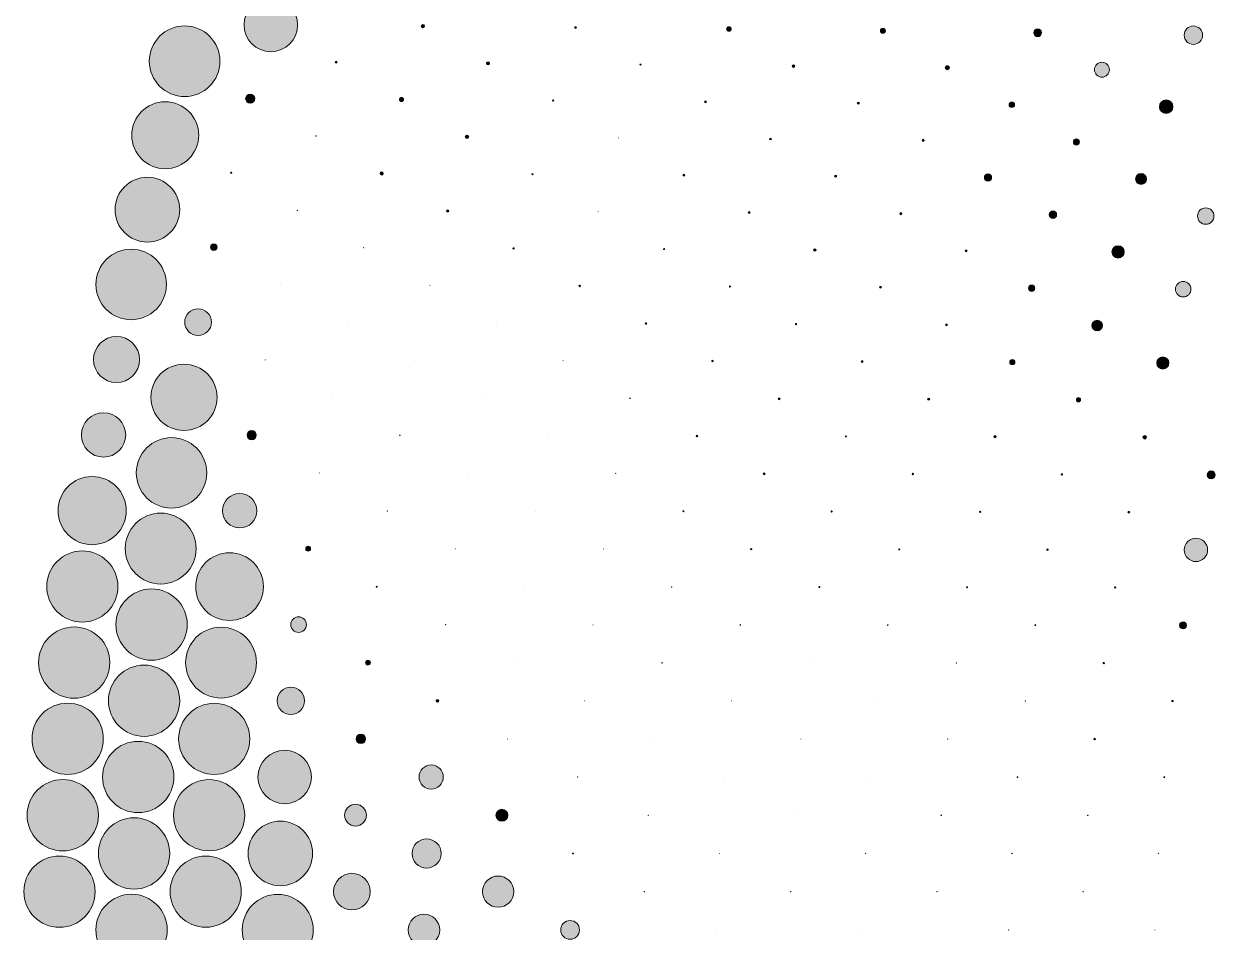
# Model space of a CAD drawing. Extents: x 3515 to 4006, y 175 to 667.
# Drawn here: x 3515 to 3595.9, y 426 to 487.7 of the extents above; entities that cross this region are included whole.
import ezdxf

# ---------------------------------------------------------------- set-up
doc = ezdxf.new("R2010")
doc.units = 0
doc.header["$MEASUREMENT"] = 0
doc.layers.add('Capa 1', color=7, linetype='Continuous', lineweight=0)

# ---------------------------------------------------------------- blocks, each defined once
blk = doc.blocks.new('Block_0')
at = {"layer": 'Capa 1', "true_color": 0x000000, "transparency": 33554687}
h = blk.add_hatch(color=18, dxfattribs=at)
h.dxf.hatch_style = 2
edge = h.paths.add_edge_path()
edge.add_arc((3531.732, 487.608), 1.819, 0, 360)
h = blk.add_hatch(color=18, dxfattribs=at)
h.dxf.hatch_style = 2
edge = h.paths.add_edge_path()
edge.add_arc((3525.879, 485.142), 2.399, 0, 360)
h = blk.add_hatch(color=18, dxfattribs=at)
h.dxf.hatch_style = 2
edge = h.paths.add_edge_path()
edge.add_arc((3542.065, 487.528), 0.114, 0, 360)
h = blk.add_hatch(color=18, dxfattribs=at)
h.dxf.hatch_style = 2
edge = h.paths.add_edge_path()
edge.add_arc((3552.434, 487.437), 0.0629, 0, 360)
h = blk.add_hatch(color=18, dxfattribs=at)
h.dxf.hatch_style = 2
edge = h.paths.add_edge_path()
edge.add_arc((3562.844, 487.333), 0.155, 0, 360)
h = blk.add_hatch(color=18, dxfattribs=at)
h.dxf.hatch_style = 2
edge = h.paths.add_edge_path()
edge.add_arc((3573.301, 487.213), 0.169, 0, 360)
h = blk.add_hatch(color=18, dxfattribs=at)
h.dxf.hatch_style = 2
edge = h.paths.add_edge_path()
edge.add_arc((3583.813, 487.074), 0.264, 0, 360)
h = blk.add_hatch(color=18, dxfattribs=at)
h.dxf.hatch_style = 2
edge = h.paths.add_edge_path()
edge.add_arc((3594.388, 486.911), 0.625, 0, 360)
h = blk.add_hatch(color=18, dxfattribs=at)
h.dxf.hatch_style = 2
edge = h.paths.add_edge_path()
edge.add_arc((3536.166, 485.075), 0.0605, 0, 360)
h = blk.add_hatch(color=18, dxfattribs=at)
h.dxf.hatch_style = 2
edge = h.paths.add_edge_path()
edge.add_arc((3546.485, 484.999), 0.105, 0, 360)
h = blk.add_hatch(color=18, dxfattribs=at)
h.dxf.hatch_style = 2
edge = h.paths.add_edge_path()
edge.add_arc((3556.84, 484.913), 0.0387, 0, 360)
h = blk.add_hatch(color=18, dxfattribs=at)
h.dxf.hatch_style = 2
edge = h.paths.add_edge_path()
edge.add_arc((3567.235, 484.813), 0.0896, 0, 360)
h = blk.add_hatch(color=18, dxfattribs=at)
h.dxf.hatch_style = 2
edge = h.paths.add_edge_path()
edge.add_arc((3577.678, 484.699), 0.139, 0, 360)
h = blk.add_hatch(color=18, dxfattribs=at)
h.dxf.hatch_style = 2
edge = h.paths.add_edge_path()
edge.add_arc((3588.175, 484.565), 0.505, 0, 360)
h = blk.add_hatch(color=18, dxfattribs=at)
h.dxf.hatch_style = 2
edge = h.paths.add_edge_path()
edge.add_arc((3524.561, 480.115), 2.272, 0, 360)
h = blk.add_hatch(color=18, dxfattribs=at)
h.dxf.hatch_style = 2
edge = h.paths.add_edge_path()
edge.add_arc((3530.332, 482.603), 0.31, 0, 360)
h = blk.add_hatch(color=18, dxfattribs=at)
h.dxf.hatch_style = 2
edge = h.paths.add_edge_path()
edge.add_arc((3540.606, 482.54), 0.138, 0, 360)
h = blk.add_hatch(color=18, dxfattribs=at)
h.dxf.hatch_style = 2
edge = h.paths.add_edge_path()
edge.add_arc((3550.911, 482.469), 0.0399, 0, 360)
h = blk.add_hatch(color=18, dxfattribs=at)
h.dxf.hatch_style = 2
edge = h.paths.add_edge_path()
edge.add_arc((3561.251, 482.387), 0.0605, 0, 360)
h = blk.add_hatch(color=18, dxfattribs=at)
h.dxf.hatch_style = 2
edge = h.paths.add_edge_path()
edge.add_arc((3571.631, 482.292), 0.069, 0, 360)
h = blk.add_hatch(color=18, dxfattribs=at)
h.dxf.hatch_style = 2
edge = h.paths.add_edge_path()
edge.add_arc((3582.058, 482.183), 0.185, 0, 360)
h = blk.add_hatch(color=18, dxfattribs=at)
h.dxf.hatch_style = 2
edge = h.paths.add_edge_path()
edge.add_arc((3592.54, 482.054), 0.462, 0, 360)
h = blk.add_hatch(color=18, dxfattribs=at)
h.dxf.hatch_style = 2
edge = h.paths.add_edge_path()
edge.add_arc((3534.793, 480.063), 0.0182, 0, 360)
h = blk.add_hatch(color=18, dxfattribs=at)
h.dxf.hatch_style = 2
edge = h.paths.add_edge_path()
edge.add_arc((3545.053, 480.004), 0.12, 0, 360)
h = blk.add_hatch(color=18, dxfattribs=at)
h.dxf.hatch_style = 2
edge = h.paths.add_edge_path()
edge.add_arc((3555.343, 479.936), 0.00847, 0, 360)
h = blk.add_hatch(color=18, dxfattribs=at)
h.dxf.hatch_style = 2
edge = h.paths.add_edge_path()
edge.add_arc((3565.667, 479.859), 0.0617, 0, 360)
h = blk.add_hatch(color=18, dxfattribs=at)
h.dxf.hatch_style = 2
edge = h.paths.add_edge_path()
edge.add_arc((3576.032, 479.769), 0.0738, 0, 360)
h = blk.add_hatch(color=18, dxfattribs=at)
h.dxf.hatch_style = 2
edge = h.paths.add_edge_path()
edge.add_arc((3586.443, 479.665), 0.208, 0, 360)
h = blk.add_hatch(color=18, dxfattribs=at)
h.dxf.hatch_style = 2
edge = h.paths.add_edge_path()
edge.add_arc((3529.042, 477.569), 0.0387, 0, 360)
h = blk.add_hatch(color=18, dxfattribs=at)
h.dxf.hatch_style = 2
edge = h.paths.add_edge_path()
edge.add_arc((3539.261, 477.521), 0.11, 0, 360)
h = blk.add_hatch(color=18, dxfattribs=at)
h.dxf.hatch_style = 2
edge = h.paths.add_edge_path()
edge.add_arc((3549.506, 477.466), 0.0363, 0, 360)
h = blk.add_hatch(color=18, dxfattribs=at)
h.dxf.hatch_style = 2
edge = h.paths.add_edge_path()
edge.add_arc((3559.781, 477.402), 0.0678, 0, 360)
h = blk.add_hatch(color=18, dxfattribs=at)
h.dxf.hatch_style = 2
edge = h.paths.add_edge_path()
edge.add_arc((3570.09, 477.329), 0.0702, 0, 360)
h = blk.add_hatch(color=18, dxfattribs=at)
h.dxf.hatch_style = 2
edge = h.paths.add_edge_path()
edge.add_arc((3580.439, 477.245), 0.247, 0, 360)
h = blk.add_hatch(color=18, dxfattribs=at)
h.dxf.hatch_style = 2
edge = h.paths.add_edge_path()
edge.add_arc((3590.834, 477.146), 0.366, 0, 360)
h = blk.add_hatch(color=18, dxfattribs=at)
h.dxf.hatch_style = 2
edge = h.paths.add_edge_path()
edge.add_arc((3523.35, 475.061), 2.198, 0, 360)
h = blk.add_hatch(color=18, dxfattribs=at)
h.dxf.hatch_style = 2
edge = h.paths.add_edge_path()
edge.add_arc((3533.532, 475.022), 0.0157, 0, 360)
h = blk.add_hatch(color=18, dxfattribs=at)
h.dxf.hatch_style = 2
edge = h.paths.add_edge_path()
edge.add_arc((3543.737, 474.977), 0.0763, 0, 360)
h = blk.add_hatch(color=18, dxfattribs=at)
h.dxf.hatch_style = 2
edge = h.paths.add_edge_path()
edge.add_arc((3584.852, 474.718), 0.251, 0, 360)
h = blk.add_hatch(color=18, dxfattribs=at)
h.dxf.hatch_style = 2
edge = h.paths.add_edge_path()
edge.add_arc((3595.229, 474.625), 0.559, 0, 360)
h = blk.add_hatch(color=18, dxfattribs=at)
h.dxf.hatch_style = 2
edge = h.paths.add_edge_path()
edge.add_arc((3553.967, 474.925), 0.00727, 0, 360)
h = blk.add_hatch(color=18, dxfattribs=at)
h.dxf.hatch_style = 2
edge = h.paths.add_edge_path()
edge.add_arc((3564.226, 474.866), 0.0666, 0, 360)
h = blk.add_hatch(color=18, dxfattribs=at)
h.dxf.hatch_style = 2
edge = h.paths.add_edge_path()
edge.add_arc((3574.52, 474.798), 0.0787, 0, 360)
h = blk.add_hatch(color=18, dxfattribs=at)
h.dxf.hatch_style = 2
edge = h.paths.add_edge_path()
edge.add_arc((3527.862, 472.508), 0.224, 0, 360)
h = blk.add_hatch(color=18, dxfattribs=at)
h.dxf.hatch_style = 2
edge = h.paths.add_edge_path()
edge.add_arc((3589.271, 472.19), 0.419, 0, 360)
h = blk.add_hatch(color=18, dxfattribs=at)
h.dxf.hatch_style = 2
edge = h.paths.add_edge_path()
edge.add_arc((3522.248, 469.983), 2.394, 0, 360)
h = blk.add_hatch(color=18, dxfattribs=at)
h.dxf.hatch_style = 2
edge = h.paths.add_edge_path()
edge.add_arc((3538.031, 472.472), 0.0109, 0, 360)
h = blk.add_hatch(color=18, dxfattribs=at)
h.dxf.hatch_style = 2
edge = h.paths.add_edge_path()
edge.add_arc((3548.221, 472.43), 0.0448, 0, 360)
h = blk.add_hatch(color=18, dxfattribs=at)
h.dxf.hatch_style = 2
edge = h.paths.add_edge_path()
edge.add_arc((3558.436, 472.383), 0.0375, 0, 360)
h = blk.add_hatch(color=18, dxfattribs=at)
h.dxf.hatch_style = 2
edge = h.paths.add_edge_path()
edge.add_arc((3568.68, 472.328), 0.0811, 0, 360)
h = blk.add_hatch(color=18, dxfattribs=at)
h.dxf.hatch_style = 2
edge = h.paths.add_edge_path()
edge.add_arc((3578.956, 472.264), 0.069, 0, 360)
h = blk.add_hatch(color=18, dxfattribs=at)
h.dxf.hatch_style = 2
edge = h.paths.add_edge_path()
edge.add_arc((3593.697, 469.659), 0.527, 0, 360)
h = blk.add_hatch(color=18, dxfattribs=at)
h.dxf.hatch_style = 2
edge = h.paths.add_edge_path()
edge.add_arc((3532.384, 469.954), 0.00363, 0, 360)
h = blk.add_hatch(color=18, dxfattribs=at)
h.dxf.hatch_style = 2
edge = h.paths.add_edge_path()
edge.add_arc((3542.538, 469.92), 0.00363, 0, 360)
h = blk.add_hatch(color=18, dxfattribs=at)
h.dxf.hatch_style = 2
edge = h.paths.add_edge_path()
edge.add_arc((3552.714, 469.882), 0.0533, 0, 360)
h = blk.add_hatch(color=18, dxfattribs=at)
h.dxf.hatch_style = 2
edge = h.paths.add_edge_path()
edge.add_arc((3562.914, 469.838), 0.0399, 0, 360)
h = blk.add_hatch(color=18, dxfattribs=at)
h.dxf.hatch_style = 2
edge = h.paths.add_edge_path()
edge.add_arc((3573.141, 469.788), 0.0642, 0, 360)
h = blk.add_hatch(color=18, dxfattribs=at)
h.dxf.hatch_style = 2
edge = h.paths.add_edge_path()
edge.add_arc((3583.4, 469.729), 0.212, 0, 360)
h = blk.add_hatch(color=18, dxfattribs=at)
h.dxf.hatch_style = 2
edge = h.paths.add_edge_path()
edge.add_arc((3526.793, 467.423), 0.909, 0, 360)
h = blk.add_hatch(color=18, dxfattribs=at)
h.dxf.hatch_style = 2
edge = h.paths.add_edge_path()
edge.add_arc((3536.916, 467.396), 0.00363, 0, 360)
h = blk.add_hatch(color=18, dxfattribs=at)
h.dxf.hatch_style = 2
edge = h.paths.add_edge_path()
edge.add_arc((3547.056, 467.366), 0.00121, 0, 360)
h = blk.add_hatch(color=18, dxfattribs=at)
h.dxf.hatch_style = 2
edge = h.paths.add_edge_path()
edge.add_arc((3557.217, 467.331), 0.0557, 0, 360)
h = blk.add_hatch(color=18, dxfattribs=at)
h.dxf.hatch_style = 2
edge = h.paths.add_edge_path()
edge.add_arc((3567.4, 467.291), 0.0436, 0, 360)
h = blk.add_hatch(color=18, dxfattribs=at)
h.dxf.hatch_style = 2
edge = h.paths.add_edge_path()
edge.add_arc((3577.611, 467.245), 0.0629, 0, 360)
h = blk.add_hatch(color=18, dxfattribs=at)
h.dxf.hatch_style = 2
edge = h.paths.add_edge_path()
edge.add_arc((3587.853, 467.191), 0.357, 0, 360)
h = blk.add_hatch(color=18, dxfattribs=at)
h.dxf.hatch_style = 2
edge = h.paths.add_edge_path()
edge.add_arc((3521.255, 464.882), 1.564, 0, 360)
h = blk.add_hatch(color=18, dxfattribs=at)
h.dxf.hatch_style = 2
edge = h.paths.add_edge_path()
edge.add_arc((3525.835, 462.316), 2.244, 0, 360)
h = blk.add_hatch(color=18, dxfattribs=at)
h.dxf.hatch_style = 2
edge = h.paths.add_edge_path()
edge.add_arc((3531.349, 464.861), 0.0121, 0, 360)
h = blk.add_hatch(color=18, dxfattribs=at)
h.dxf.hatch_style = 2
edge = h.paths.add_edge_path()
edge.add_arc((3541.458, 464.837), 0.00121, 0, 360)
h = blk.add_hatch(color=18, dxfattribs=at)
h.dxf.hatch_style = 2
edge = h.paths.add_edge_path()
edge.add_arc((3551.584, 464.81), 0.00847, 0, 360)
h = blk.add_hatch(color=18, dxfattribs=at)
h.dxf.hatch_style = 2
edge = h.paths.add_edge_path()
edge.add_arc((3561.729, 464.778), 0.052, 0, 360)
h = blk.add_hatch(color=18, dxfattribs=at)
h.dxf.hatch_style = 2
edge = h.paths.add_edge_path()
edge.add_arc((3571.897, 464.742), 0.0605, 0, 360)
h = blk.add_hatch(color=18, dxfattribs=at)
h.dxf.hatch_style = 2
edge = h.paths.add_edge_path()
edge.add_arc((3582.091, 464.7), 0.179, 0, 360)
h = blk.add_hatch(color=18, dxfattribs=at)
h.dxf.hatch_style = 2
edge = h.paths.add_edge_path()
edge.add_arc((3592.315, 464.65), 0.413, 0, 360)
h = blk.add_hatch(color=18, dxfattribs=at)
h.dxf.hatch_style = 2
edge = h.paths.add_edge_path()
edge.add_arc((3535.916, 462.297), 0.00242, 0, 360)
h = blk.add_hatch(color=18, dxfattribs=at)
h.dxf.hatch_style = 2
h.paths.add_polyline_path([(3546.012, 462.276), (3546.012, 462.276), (3546.012, 462.276), (3546.012, 462.276)])
h = blk.add_hatch(color=18, dxfattribs=at)
h.dxf.hatch_style = 2
edge = h.paths.add_edge_path()
edge.add_arc((3556.123, 462.251), 0.023, 0, 360)
h = blk.add_hatch(color=18, dxfattribs=at)
h.dxf.hatch_style = 2
edge = h.paths.add_edge_path()
edge.add_arc((3566.254, 462.223), 0.0678, 0, 360)
h = blk.add_hatch(color=18, dxfattribs=at)
h.dxf.hatch_style = 2
edge = h.paths.add_edge_path()
edge.add_arc((3576.405, 462.19), 0.0763, 0, 360)
h = blk.add_hatch(color=18, dxfattribs=at)
h.dxf.hatch_style = 2
edge = h.paths.add_edge_path()
edge.add_arc((3586.581, 462.152), 0.142, 0, 360)
h = blk.add_hatch(color=18, dxfattribs=at)
h.dxf.hatch_style = 2
edge = h.paths.add_edge_path()
edge.add_arc((3520.371, 459.761), 1.504, 0, 360)
h = blk.add_hatch(color=18, dxfattribs=at)
h.dxf.hatch_style = 2
edge = h.paths.add_edge_path()
edge.add_arc((3524.988, 457.188), 2.392, 0, 360)
h = blk.add_hatch(color=18, dxfattribs=at)
h.dxf.hatch_style = 2
edge = h.paths.add_edge_path()
edge.add_arc((3530.428, 459.747), 0.312, 0, 360)
h = blk.add_hatch(color=18, dxfattribs=at)
h.dxf.hatch_style = 2
edge = h.paths.add_edge_path()
edge.add_arc((3540.496, 459.73), 0.0145, 0, 360)
h = blk.add_hatch(color=18, dxfattribs=at)
h.dxf.hatch_style = 2
h.paths.add_polyline_path([(3550.578, 459.712), (3550.578, 459.712), (3550.578, 459.712), (3550.578, 459.712)])
h = blk.add_hatch(color=18, dxfattribs=at)
h.dxf.hatch_style = 2
edge = h.paths.add_edge_path()
edge.add_arc((3560.675, 459.69), 0.052, 0, 360)
h = blk.add_hatch(color=18, dxfattribs=at)
h.dxf.hatch_style = 2
edge = h.paths.add_edge_path()
edge.add_arc((3570.79, 459.665), 0.0303, 0, 360)
h = blk.add_hatch(color=18, dxfattribs=at)
h.dxf.hatch_style = 2
edge = h.paths.add_edge_path()
edge.add_arc((3580.924, 459.636), 0.0811, 0, 360)
h = blk.add_hatch(color=18, dxfattribs=at)
h.dxf.hatch_style = 2
edge = h.paths.add_edge_path()
edge.add_arc((3591.083, 459.602), 0.122, 0, 360)
h = blk.add_hatch(color=18, dxfattribs=at)
h.dxf.hatch_style = 2
edge = h.paths.add_edge_path()
edge.add_arc((3535.033, 457.176), 0.00484, 0, 360)
h = blk.add_hatch(color=18, dxfattribs=at)
h.dxf.hatch_style = 2
edge = h.paths.add_edge_path()
edge.add_arc((3545.089, 457.162), 0.00363, 0, 360)
h = blk.add_hatch(color=18, dxfattribs=at)
h.dxf.hatch_style = 2
edge = h.paths.add_edge_path()
edge.add_arc((3555.157, 457.145), 0.0121, 0, 360)
h = blk.add_hatch(color=18, dxfattribs=at)
h.dxf.hatch_style = 2
edge = h.paths.add_edge_path()
edge.add_arc((3565.24, 457.126), 0.0629, 0, 360)
h = blk.add_hatch(color=18, dxfattribs=at)
h.dxf.hatch_style = 2
edge = h.paths.add_edge_path()
edge.add_arc((3575.339, 457.104), 0.052, 0, 360)
h = blk.add_hatch(color=18, dxfattribs=at)
h.dxf.hatch_style = 2
edge = h.paths.add_edge_path()
edge.add_arc((3595.597, 457.048), 0.271, 0, 360)
h = blk.add_hatch(color=18, dxfattribs=at)
h.dxf.hatch_style = 2
edge = h.paths.add_edge_path()
edge.add_arc((3519.596, 454.623), 2.314, 0, 360)
h = blk.add_hatch(color=18, dxfattribs=at)
h.dxf.hatch_style = 2
edge = h.paths.add_edge_path()
edge.add_arc((3585.457, 457.079), 0.052, 0, 360)
h = blk.add_hatch(color=18, dxfattribs=at)
h.dxf.hatch_style = 2
edge = h.paths.add_edge_path()
edge.add_arc((3529.62, 454.613), 1.168, 0, 360)
h = blk.add_hatch(color=18, dxfattribs=at)
h.dxf.hatch_style = 2
edge = h.paths.add_edge_path()
edge.add_arc((3524.254, 452.044), 2.407, 0, 360)
h = blk.add_hatch(color=18, dxfattribs=at)
h.dxf.hatch_style = 2
edge = h.paths.add_edge_path()
edge.add_arc((3539.653, 454.603), 0.0121, 0, 360)
h = blk.add_hatch(color=18, dxfattribs=at)
h.dxf.hatch_style = 2
h.paths.add_polyline_path([(3549.696, 454.59), (3549.696, 454.59), (3549.696, 454.59), (3549.696, 454.59)])
h = blk.add_hatch(color=18, dxfattribs=at)
h.dxf.hatch_style = 2
edge = h.paths.add_edge_path()
edge.add_arc((3559.751, 454.576), 0.0339, 0, 360)
h = blk.add_hatch(color=18, dxfattribs=at)
h.dxf.hatch_style = 2
edge = h.paths.add_edge_path()
edge.add_arc((3569.819, 454.56), 0.0399, 0, 360)
h = blk.add_hatch(color=18, dxfattribs=at)
h.dxf.hatch_style = 2
edge = h.paths.add_edge_path()
edge.add_arc((3579.902, 454.541), 0.0424, 0, 360)
h = blk.add_hatch(color=18, dxfattribs=at)
h.dxf.hatch_style = 2
edge = h.paths.add_edge_path()
edge.add_arc((3590.003, 454.519), 0.0714, 0, 360)
h = blk.add_hatch(color=18, dxfattribs=at)
h.dxf.hatch_style = 2
edge = h.paths.add_edge_path()
edge.add_arc((3594.564, 451.956), 0.794, 0, 360)
h = blk.add_hatch(color=18, dxfattribs=at)
h.dxf.hatch_style = 2
edge = h.paths.add_edge_path()
edge.add_arc((3518.931, 449.469), 2.417, 0, 360)
h = blk.add_hatch(color=18, dxfattribs=at)
h.dxf.hatch_style = 2
edge = h.paths.add_edge_path()
edge.add_arc((3528.928, 449.463), 2.3, 0, 360)
h = blk.add_hatch(color=18, dxfattribs=at)
h.dxf.hatch_style = 2
edge = h.paths.add_edge_path()
edge.add_arc((3534.267, 452.036), 0.168, 0, 360)
h = blk.add_hatch(color=18, dxfattribs=at)
h.dxf.hatch_style = 2
edge = h.paths.add_edge_path()
edge.add_arc((3544.288, 452.027), 0.00242, 0, 360)
h = blk.add_hatch(color=18, dxfattribs=at)
h.dxf.hatch_style = 2
edge = h.paths.add_edge_path()
edge.add_arc((3554.319, 452.017), 0.00121, 0, 360)
h = blk.add_hatch(color=18, dxfattribs=at)
h.dxf.hatch_style = 2
edge = h.paths.add_edge_path()
edge.add_arc((3564.36, 452.005), 0.0411, 0, 360)
h = blk.add_hatch(color=18, dxfattribs=at)
h.dxf.hatch_style = 2
edge = h.paths.add_edge_path()
edge.add_arc((3574.413, 451.991), 0.0315, 0, 360)
h = blk.add_hatch(color=18, dxfattribs=at)
h.dxf.hatch_style = 2
edge = h.paths.add_edge_path()
edge.add_arc((3584.48, 451.975), 0.052, 0, 360)
h = blk.add_hatch(color=18, dxfattribs=at)
h.dxf.hatch_style = 2
edge = h.paths.add_edge_path()
edge.add_arc((3523.632, 446.885), 2.42, 0, 360)
h = blk.add_hatch(color=18, dxfattribs=at)
h.dxf.hatch_style = 2
edge = h.paths.add_edge_path()
edge.add_arc((3538.93, 449.457), 0.0327, 0, 360)
h = blk.add_hatch(color=18, dxfattribs=at)
h.dxf.hatch_style = 2
h.paths.add_polyline_path([(3548.94, 449.449), (3548.94, 449.449), (3548.94, 449.449), (3548.94, 449.449)])
h = blk.add_hatch(color=18, dxfattribs=at)
h.dxf.hatch_style = 2
edge = h.paths.add_edge_path()
edge.add_arc((3558.958, 449.441), 0.00847, 0, 360)
h = blk.add_hatch(color=18, dxfattribs=at)
h.dxf.hatch_style = 2
edge = h.paths.add_edge_path()
edge.add_arc((3568.985, 449.431), 0.0375, 0, 360)
h = blk.add_hatch(color=18, dxfattribs=at)
h.dxf.hatch_style = 2
edge = h.paths.add_edge_path()
edge.add_arc((3579.023, 449.419), 0.0327, 0, 360)
h = blk.add_hatch(color=18, dxfattribs=at)
h.dxf.hatch_style = 2
edge = h.paths.add_edge_path()
edge.add_arc((3589.075, 449.406), 0.046, 0, 360)
h = blk.add_hatch(color=18, dxfattribs=at)
h.dxf.hatch_style = 2
edge = h.paths.add_edge_path()
edge.add_arc((3518.377, 444.302), 2.421, 0, 360)
h = blk.add_hatch(color=18, dxfattribs=at)
h.dxf.hatch_style = 2
edge = h.paths.add_edge_path()
edge.add_arc((3528.35, 444.299), 2.404, 0, 360)
h = blk.add_hatch(color=18, dxfattribs=at)
h.dxf.hatch_style = 2
edge = h.paths.add_edge_path()
edge.add_arc((3533.618, 446.88), 0.53, 0, 360)
h = blk.add_hatch(color=18, dxfattribs=at)
h.dxf.hatch_style = 2
edge = h.paths.add_edge_path()
edge.add_arc((3543.61, 446.875), 0.0121, 0, 360)
h = blk.add_hatch(color=18, dxfattribs=at)
h.dxf.hatch_style = 2
edge = h.paths.add_edge_path()
edge.add_arc((3553.608, 446.869), 0.00605, 0, 360)
h = blk.add_hatch(color=18, dxfattribs=at)
h.dxf.hatch_style = 2
edge = h.paths.add_edge_path()
edge.add_arc((3563.614, 446.862), 0.0206, 0, 360)
h = blk.add_hatch(color=18, dxfattribs=at)
h.dxf.hatch_style = 2
edge = h.paths.add_edge_path()
edge.add_arc((3573.628, 446.854), 0.0218, 0, 360)
h = blk.add_hatch(color=18, dxfattribs=at)
h.dxf.hatch_style = 2
edge = h.paths.add_edge_path()
edge.add_arc((3583.652, 446.845), 0.0266, 0, 360)
h = blk.add_hatch(color=18, dxfattribs=at)
h.dxf.hatch_style = 2
edge = h.paths.add_edge_path()
edge.add_arc((3593.687, 446.834), 0.237, 0, 360)
h = blk.add_hatch(color=18, dxfattribs=at)
h.dxf.hatch_style = 2
edge = h.paths.add_edge_path()
edge.add_arc((3538.327, 444.295), 0.166, 0, 360)
h = blk.add_hatch(color=18, dxfattribs=at)
h.dxf.hatch_style = 2
edge = h.paths.add_edge_path()
edge.add_arc((3548.309, 444.291), 0.00363, 0, 360)
h = blk.add_hatch(color=18, dxfattribs=at)
h.dxf.hatch_style = 2
edge = h.paths.add_edge_path()
edge.add_arc((3558.296, 444.286), 0.0182, 0, 360)
h = blk.add_hatch(color=18, dxfattribs=at)
h.dxf.hatch_style = 2
edge = h.paths.add_edge_path()
edge.add_arc((3568.29, 444.281), 0.00363, 0, 360)
h = blk.add_hatch(color=18, dxfattribs=at)
h.dxf.hatch_style = 2
edge = h.paths.add_edge_path()
edge.add_arc((3578.29, 444.275), 0.0121, 0, 360)
h = blk.add_hatch(color=18, dxfattribs=at)
h.dxf.hatch_style = 2
edge = h.paths.add_edge_path()
edge.add_arc((3588.3, 444.267), 0.0496, 0, 360)
h = blk.add_hatch(color=18, dxfattribs=at)
h.dxf.hatch_style = 2
edge = h.paths.add_edge_path()
edge.add_arc((3523.123, 441.713), 2.421, 0, 360)
h = blk.add_hatch(color=18, dxfattribs=at)
h.dxf.hatch_style = 2
edge = h.paths.add_edge_path()
edge.add_arc((3533.087, 441.711), 0.928, 0, 360)
h = blk.add_hatch(color=18, dxfattribs=at)
h.dxf.hatch_style = 2
edge = h.paths.add_edge_path()
edge.add_arc((3543.055, 441.708), 0.0871, 0, 360)
h = blk.add_hatch(color=18, dxfattribs=at)
h.dxf.hatch_style = 2
edge = h.paths.add_edge_path()
edge.add_arc((3517.934, 439.124), 2.421, 0, 360)
h = blk.add_hatch(color=18, dxfattribs=at)
h.dxf.hatch_style = 2
edge = h.paths.add_edge_path()
edge.add_arc((3527.887, 439.123), 2.416, 0, 360)
h = blk.add_hatch(color=18, dxfattribs=at)
h.dxf.hatch_style = 2
edge = h.paths.add_edge_path()
edge.add_arc((3553.027, 441.705), 0.00968, 0, 360)
h = blk.add_hatch(color=18, dxfattribs=at)
h.dxf.hatch_style = 2
edge = h.paths.add_edge_path()
edge.add_arc((3563.003, 441.702), 0.00605, 0, 360)
h = blk.add_hatch(color=18, dxfattribs=at)
h.dxf.hatch_style = 2
h.paths.add_polyline_path([(3572.985, 441.697), (3572.985, 441.697), (3572.985, 441.697), (3572.985, 441.697)])
h = blk.add_hatch(color=18, dxfattribs=at)
h.dxf.hatch_style = 2
edge = h.paths.add_edge_path()
edge.add_arc((3582.974, 441.693), 0.0157, 0, 360)
h = blk.add_hatch(color=18, dxfattribs=at)
h.dxf.hatch_style = 2
edge = h.paths.add_edge_path()
edge.add_arc((3592.97, 441.687), 0.0508, 0, 360)
h = blk.add_hatch(color=18, dxfattribs=at)
h.dxf.hatch_style = 2
edge = h.paths.add_edge_path()
edge.add_arc((3537.844, 439.121), 0.324, 0, 360)
h = blk.add_hatch(color=18, dxfattribs=at)
h.dxf.hatch_style = 2
edge = h.paths.add_edge_path()
edge.add_arc((3522.726, 436.532), 2.421, 0, 360)
h = blk.add_hatch(color=18, dxfattribs=at)
h.dxf.hatch_style = 2
edge = h.paths.add_edge_path()
edge.add_arc((3547.803, 439.119), 0.00727, 0, 360)
h = blk.add_hatch(color=18, dxfattribs=at)
h.dxf.hatch_style = 2
edge = h.paths.add_edge_path()
edge.add_arc((3557.766, 439.117), 0.00363, 0, 360)
h = blk.add_hatch(color=18, dxfattribs=at)
h.dxf.hatch_style = 2
edge = h.paths.add_edge_path()
edge.add_arc((3567.732, 439.114), 0.00121, 0, 360)
h = blk.add_hatch(color=18, dxfattribs=at)
h.dxf.hatch_style = 2
edge = h.paths.add_edge_path()
edge.add_arc((3577.703, 439.111), 0.00363, 0, 360)
h = blk.add_hatch(color=18, dxfattribs=at)
h.dxf.hatch_style = 2
edge = h.paths.add_edge_path()
edge.add_arc((3587.68, 439.108), 0.0545, 0, 360)
h = blk.add_hatch(color=18, dxfattribs=at)
h.dxf.hatch_style = 2
edge = h.paths.add_edge_path()
edge.add_arc((3532.673, 436.531), 1.813, 0, 360)
h = blk.add_hatch(color=18, dxfattribs=at)
h.dxf.hatch_style = 2
edge = h.paths.add_edge_path()
edge.add_arc((3542.622, 436.53), 0.821, 0, 360)
h = blk.add_hatch(color=18, dxfattribs=at)
h.dxf.hatch_style = 2
edge = h.paths.add_edge_path()
edge.add_arc((3517.601, 433.938), 2.421, 0, 360)
h = blk.add_hatch(color=18, dxfattribs=at)
h.dxf.hatch_style = 2
edge = h.paths.add_edge_path()
edge.add_arc((3527.54, 433.938), 2.417, 0, 360)
h = blk.add_hatch(color=18, dxfattribs=at)
h.dxf.hatch_style = 2
edge = h.paths.add_edge_path()
edge.add_arc((3552.574, 436.528), 0.00847, 0, 360)
h = blk.add_hatch(color=18, dxfattribs=at)
h.dxf.hatch_style = 2
edge = h.paths.add_edge_path()
edge.add_arc((3562.528, 436.527), 0.00363, 0, 360)
h = blk.add_hatch(color=18, dxfattribs=at)
h.dxf.hatch_style = 2
edge = h.paths.add_edge_path()
edge.add_arc((3572.485, 436.525), 0.00727, 0, 360)
h = blk.add_hatch(color=18, dxfattribs=at)
h.dxf.hatch_style = 2
edge = h.paths.add_edge_path()
edge.add_arc((3582.446, 436.523), 0.0254, 0, 360)
h = blk.add_hatch(color=18, dxfattribs=at)
h.dxf.hatch_style = 2
edge = h.paths.add_edge_path()
edge.add_arc((3592.411, 436.521), 0.0315, 0, 360)
h = blk.add_hatch(color=18, dxfattribs=at)
h.dxf.hatch_style = 2
edge = h.paths.add_edge_path()
edge.add_arc((3537.481, 433.937), 0.741, 0, 360)
h = blk.add_hatch(color=18, dxfattribs=at)
h.dxf.hatch_style = 2
edge = h.paths.add_edge_path()
edge.add_arc((3522.443, 431.343), 2.421, 0, 360)
h = blk.add_hatch(color=18, dxfattribs=at)
h.dxf.hatch_style = 2
edge = h.paths.add_edge_path()
edge.add_arc((3547.424, 433.936), 0.403, 0, 360)
h = blk.add_hatch(color=18, dxfattribs=at)
h.dxf.hatch_style = 2
edge = h.paths.add_edge_path()
edge.add_arc((3557.368, 433.936), 0.00847, 0, 360)
h = blk.add_hatch(color=18, dxfattribs=at)
h.dxf.hatch_style = 2
edge = h.paths.add_edge_path()
edge.add_arc((3567.314, 433.935), 0.00242, 0, 360)
h = blk.add_hatch(color=18, dxfattribs=at)
h.dxf.hatch_style = 2
edge = h.paths.add_edge_path()
edge.add_arc((3577.263, 433.934), 0.0182, 0, 360)
h = blk.add_hatch(color=18, dxfattribs=at)
h.dxf.hatch_style = 2
edge = h.paths.add_edge_path()
edge.add_arc((3587.214, 433.932), 0.0194, 0, 360)
h = blk.add_hatch(color=18, dxfattribs=at)
h.dxf.hatch_style = 2
edge = h.paths.add_edge_path()
edge.add_arc((3532.378, 431.343), 2.192, 0, 360)
h = blk.add_hatch(color=18, dxfattribs=at)
h.dxf.hatch_style = 2
edge = h.paths.add_edge_path()
edge.add_arc((3542.313, 431.342), 0.99, 0, 360)
h = blk.add_hatch(color=18, dxfattribs=at)
h.dxf.hatch_style = 2
edge = h.paths.add_edge_path()
edge.add_arc((3552.25, 431.342), 0.0278, 0, 360)
h = blk.add_hatch(color=18, dxfattribs=at)
h.dxf.hatch_style = 2
edge = h.paths.add_edge_path()
edge.add_arc((3562.188, 431.341), 0.00484, 0, 360)
h = blk.add_hatch(color=18, dxfattribs=at)
h.dxf.hatch_style = 2
edge = h.paths.add_edge_path()
edge.add_arc((3572.127, 431.341), 0.00968, 0, 360)
h = blk.add_hatch(color=18, dxfattribs=at)
h.dxf.hatch_style = 2
edge = h.paths.add_edge_path()
edge.add_arc((3582.068, 431.34), 0.0182, 0, 360)
h = blk.add_hatch(color=18, dxfattribs=at)
h.dxf.hatch_style = 2
edge = h.paths.add_edge_path()
edge.add_arc((3592.011, 431.34), 0.0121, 0, 360)
h = blk.add_hatch(color=18, dxfattribs=at)
h.dxf.hatch_style = 2
edge = h.paths.add_edge_path()
edge.add_arc((3517.379, 428.746), 2.421, 0, 360)
h = blk.add_hatch(color=18, dxfattribs=at)
h.dxf.hatch_style = 2
edge = h.paths.add_edge_path()
edge.add_arc((3527.309, 428.746), 2.418, 0, 360)
h = blk.add_hatch(color=18, dxfattribs=at)
h.dxf.hatch_style = 2
edge = h.paths.add_edge_path()
edge.add_arc((3537.24, 428.746), 1.245, 0, 360)
h = blk.add_hatch(color=18, dxfattribs=at)
h.dxf.hatch_style = 2
edge = h.paths.add_edge_path()
edge.add_arc((3547.171, 428.746), 1.063, 0, 360)
h = blk.add_hatch(color=18, dxfattribs=at)
h.dxf.hatch_style = 2
edge = h.paths.add_edge_path()
edge.add_arc((3522.273, 426.149), 2.421, 0, 360)
h = blk.add_hatch(color=18, dxfattribs=at)
h.dxf.hatch_style = 2
edge = h.paths.add_edge_path()
edge.add_arc((3532.2, 426.149), 2.411, 0, 360)
h = blk.add_hatch(color=18, dxfattribs=at)
h.dxf.hatch_style = 2
edge = h.paths.add_edge_path()
edge.add_arc((3557.103, 428.746), 0.00968, 0, 360)
h = blk.add_hatch(color=18, dxfattribs=at)
h.dxf.hatch_style = 2
edge = h.paths.add_edge_path()
edge.add_arc((3567.035, 428.746), 0.00605, 0, 360)
h = blk.add_hatch(color=18, dxfattribs=at)
h.dxf.hatch_style = 2
edge = h.paths.add_edge_path()
edge.add_arc((3576.969, 428.745), 0.0121, 0, 360)
h = blk.add_hatch(color=18, dxfattribs=at)
h.dxf.hatch_style = 2
edge = h.paths.add_edge_path()
edge.add_arc((3586.903, 428.745), 0.0157, 0, 360)
h = blk.add_hatch(color=18, dxfattribs=at)
h.dxf.hatch_style = 2
edge = h.paths.add_edge_path()
edge.add_arc((3542.128, 426.149), 1.072, 0, 360)
h = blk.add_hatch(color=18, dxfattribs=at)
h.dxf.hatch_style = 2
edge = h.paths.add_edge_path()
edge.add_arc((3552.056, 426.149), 0.638, 0, 360)
h = blk.add_hatch(color=18, dxfattribs=at)
h.dxf.hatch_style = 2
edge = h.paths.add_edge_path()
edge.add_arc((3561.984, 426.149), 0.00484, 0, 360)
h = blk.add_hatch(color=18, dxfattribs=at)
h.dxf.hatch_style = 2
edge = h.paths.add_edge_path()
edge.add_arc((3571.912, 426.149), 0.00484, 0, 360)
h = blk.add_hatch(color=18, dxfattribs=at)
h.dxf.hatch_style = 2
edge = h.paths.add_edge_path()
edge.add_arc((3581.841, 426.149), 0.00847, 0, 360)
h = blk.add_hatch(color=18, dxfattribs=at)
h.dxf.hatch_style = 2
edge = h.paths.add_edge_path()
edge.add_arc((3591.771, 426.149), 0.00727, 0, 360)
at = {"layer": 'Capa 1'}
for points in [[(3546.012, 462.276), (3546.012, 462.276), (3546.012, 462.276), (3546.012, 462.276)], [(3550.578, 459.712), (3550.578, 459.712), (3550.578, 459.712), (3550.578, 459.712)], [(3549.696, 454.59), (3549.696, 454.59), (3549.696, 454.59), (3549.696, 454.59)], [(3548.94, 449.449), (3548.94, 449.449), (3548.94, 449.449), (3548.94, 449.449)], [(3572.985, 441.697), (3572.985, 441.697), (3572.985, 441.697), (3572.985, 441.697)]]:
    blk.add_lwpolyline(points, dxfattribs=at)
for centre, radius in [((3531.732, 487.608), 1.819), ((3525.879, 485.142), 2.399), ((3542.065, 487.528), 0.114), ((3552.434, 487.437), 0.0629), ((3562.844, 487.333), 0.155), ((3573.301, 487.213), 0.169), ((3583.813, 487.074), 0.264), ((3594.388, 486.911), 0.625), ((3536.166, 485.075), 0.0605), ((3546.485, 484.999), 0.105), ((3556.84, 484.913), 0.0387), ((3567.235, 484.813), 0.0896), ((3577.678, 484.699), 0.139), ((3588.175, 484.565), 0.505), ((3524.561, 480.115), 2.272), ((3530.332, 482.603), 0.31), ((3540.606, 482.54), 0.138), ((3550.911, 482.469), 0.0399), ((3561.251, 482.387), 0.0605), ((3571.631, 482.292), 0.069), ((3582.058, 482.183), 0.185), ((3592.54, 482.054), 0.462), ((3534.793, 480.063), 0.0182), ((3545.053, 480.004), 0.12), ((3555.343, 479.936), 0.00847), ((3565.667, 479.859), 0.0617), ((3576.032, 479.769), 0.0738), ((3586.443, 479.665), 0.208), ((3529.042, 477.569), 0.0387), ((3539.261, 477.521), 0.11), ((3549.506, 477.466), 0.0363), ((3559.781, 477.402), 0.0678), ((3570.09, 477.329), 0.0702), ((3580.439, 477.245), 0.247), ((3590.834, 477.146), 0.366), ((3523.35, 475.061), 2.198), ((3533.532, 475.022), 0.0157), ((3543.737, 474.977), 0.0763), ((3584.852, 474.718), 0.251), ((3595.229, 474.625), 0.559), ((3553.967, 474.925), 0.00727), ((3564.226, 474.866), 0.0666), ((3574.52, 474.798), 0.0787), ((3527.862, 472.508), 0.224), ((3589.271, 472.19), 0.419), ((3522.248, 469.983), 2.394), ((3538.031, 472.472), 0.0109), ((3548.221, 472.43), 0.0448), ((3558.436, 472.383), 0.0375), ((3568.68, 472.328), 0.0811), ((3578.956, 472.264), 0.069), ((3593.697, 469.659), 0.527), ((3532.384, 469.954), 0.00363), ((3542.538, 469.92), 0.00363), ((3552.714, 469.882), 0.0533), ((3562.914, 469.838), 0.0399), ((3573.141, 469.788), 0.0642), ((3583.4, 469.729), 0.212), ((3526.793, 467.423), 0.909), ((3536.916, 467.396), 0.00363), ((3547.056, 467.366), 0.00121), ((3557.217, 467.331), 0.0557), ((3567.4, 467.291), 0.0436), ((3577.611, 467.245), 0.0629), ((3587.853, 467.191), 0.357), ((3521.255, 464.882), 1.564), ((3525.835, 462.316), 2.244), ((3531.349, 464.861), 0.0121), ((3541.458, 464.837), 0.00121), ((3551.584, 464.81), 0.00847), ((3561.729, 464.778), 0.052), ((3571.897, 464.742), 0.0605), ((3582.091, 464.7), 0.179), ((3592.315, 464.65), 0.413), ((3535.916, 462.297), 0.00242), ((3556.123, 462.251), 0.023), ((3566.254, 462.223), 0.0678), ((3576.405, 462.19), 0.0763), ((3586.581, 462.152), 0.142), ((3520.371, 459.761), 1.504), ((3524.988, 457.188), 2.392), ((3530.428, 459.747), 0.312), ((3540.496, 459.73), 0.0145), ((3560.675, 459.69), 0.052), ((3570.79, 459.665), 0.0303), ((3580.924, 459.636), 0.0811), ((3591.083, 459.602), 0.122), ((3535.033, 457.176), 0.00484), ((3545.089, 457.162), 0.00363), ((3555.157, 457.145), 0.0121), ((3565.24, 457.126), 0.0629), ((3575.339, 457.104), 0.052), ((3595.597, 457.048), 0.271), ((3519.596, 454.623), 2.314), ((3585.457, 457.079), 0.052), ((3529.62, 454.613), 1.168), ((3524.254, 452.044), 2.407), ((3539.653, 454.603), 0.0121), ((3559.751, 454.576), 0.0339), ((3569.819, 454.56), 0.0399), ((3579.902, 454.541), 0.0424), ((3590.003, 454.519), 0.0714), ((3594.564, 451.956), 0.794), ((3518.931, 449.469), 2.417), ((3528.928, 449.463), 2.3), ((3534.267, 452.036), 0.168), ((3544.288, 452.027), 0.00242), ((3554.319, 452.017), 0.00121), ((3564.36, 452.005), 0.0411), ((3574.413, 451.991), 0.0315), ((3584.48, 451.975), 0.052), ((3523.632, 446.885), 2.42), ((3538.93, 449.457), 0.0327), ((3558.958, 449.441), 0.00847), ((3568.985, 449.431), 0.0375), ((3579.023, 449.419), 0.0327), ((3589.075, 449.406), 0.046), ((3518.377, 444.302), 2.421), ((3528.35, 444.299), 2.404), ((3533.618, 446.88), 0.53), ((3543.61, 446.875), 0.0121), ((3553.608, 446.869), 0.00605), ((3563.614, 446.862), 0.0206), ((3573.628, 446.854), 0.0218), ((3583.652, 446.845), 0.0266), ((3593.687, 446.834), 0.237), ((3538.327, 444.295), 0.166), ((3548.309, 444.291), 0.00363), ((3558.296, 444.286), 0.0182), ((3568.29, 444.281), 0.00363), ((3578.29, 444.275), 0.0121), ((3588.3, 444.267), 0.0496), ((3523.123, 441.713), 2.421), ((3533.087, 441.711), 0.928), ((3543.055, 441.708), 0.0871), ((3517.934, 439.124), 2.421), ((3527.887, 439.123), 2.416), ((3553.027, 441.705), 0.00968), ((3563.003, 441.702), 0.00605), ((3582.974, 441.693), 0.0157), ((3592.97, 441.687), 0.0508), ((3537.844, 439.121), 0.324), ((3522.726, 436.532), 2.421), ((3547.803, 439.119), 0.00727), ((3557.766, 439.117), 0.00363), ((3567.732, 439.114), 0.00121), ((3577.703, 439.111), 0.00363), ((3587.68, 439.108), 0.0545), ((3532.673, 436.531), 1.813), ((3542.622, 436.53), 0.821), ((3517.601, 433.938), 2.421), ((3527.54, 433.938), 2.417), ((3552.574, 436.528), 0.00847), ((3562.528, 436.527), 0.00363), ((3572.485, 436.525), 0.00727), ((3582.446, 436.523), 0.0254), ((3592.411, 436.521), 0.0315), ((3537.481, 433.937), 0.741), ((3522.443, 431.343), 2.421), ((3547.424, 433.936), 0.403), ((3557.368, 433.936), 0.00847), ((3567.314, 433.935), 0.00242), ((3577.263, 433.934), 0.0182), ((3587.214, 433.932), 0.0194), ((3532.378, 431.343), 2.192), ((3542.313, 431.342), 0.99), ((3552.25, 431.342), 0.0278), ((3562.188, 431.341), 0.00484), ((3572.127, 431.341), 0.00968), ((3582.068, 431.34), 0.0182), ((3592.011, 431.34), 0.0121), ((3517.379, 428.746), 2.421), ((3527.309, 428.746), 2.418), ((3537.24, 428.746), 1.245), ((3547.171, 428.746), 1.063), ((3522.273, 426.149), 2.421), ((3532.2, 426.149), 2.411), ((3557.103, 428.746), 0.00968), ((3567.035, 428.746), 0.00605), ((3576.969, 428.745), 0.0121), ((3586.903, 428.745), 0.0157), ((3542.128, 426.149), 1.072), ((3552.056, 426.149), 0.638), ((3561.984, 426.149), 0.00484), ((3571.912, 426.149), 0.00484), ((3581.841, 426.149), 0.00847), ((3591.771, 426.149), 0.00727)]:
    blk.add_circle(centre, radius, dxfattribs=at)

msp = doc.modelspace()

# ---------------------------------------------------------------- block references
at = {"layer": 'Capa 1'}
msp.add_blockref('Block_0', (0, 0), dxfattribs=at)

doc.saveas('drawing.dxf')
